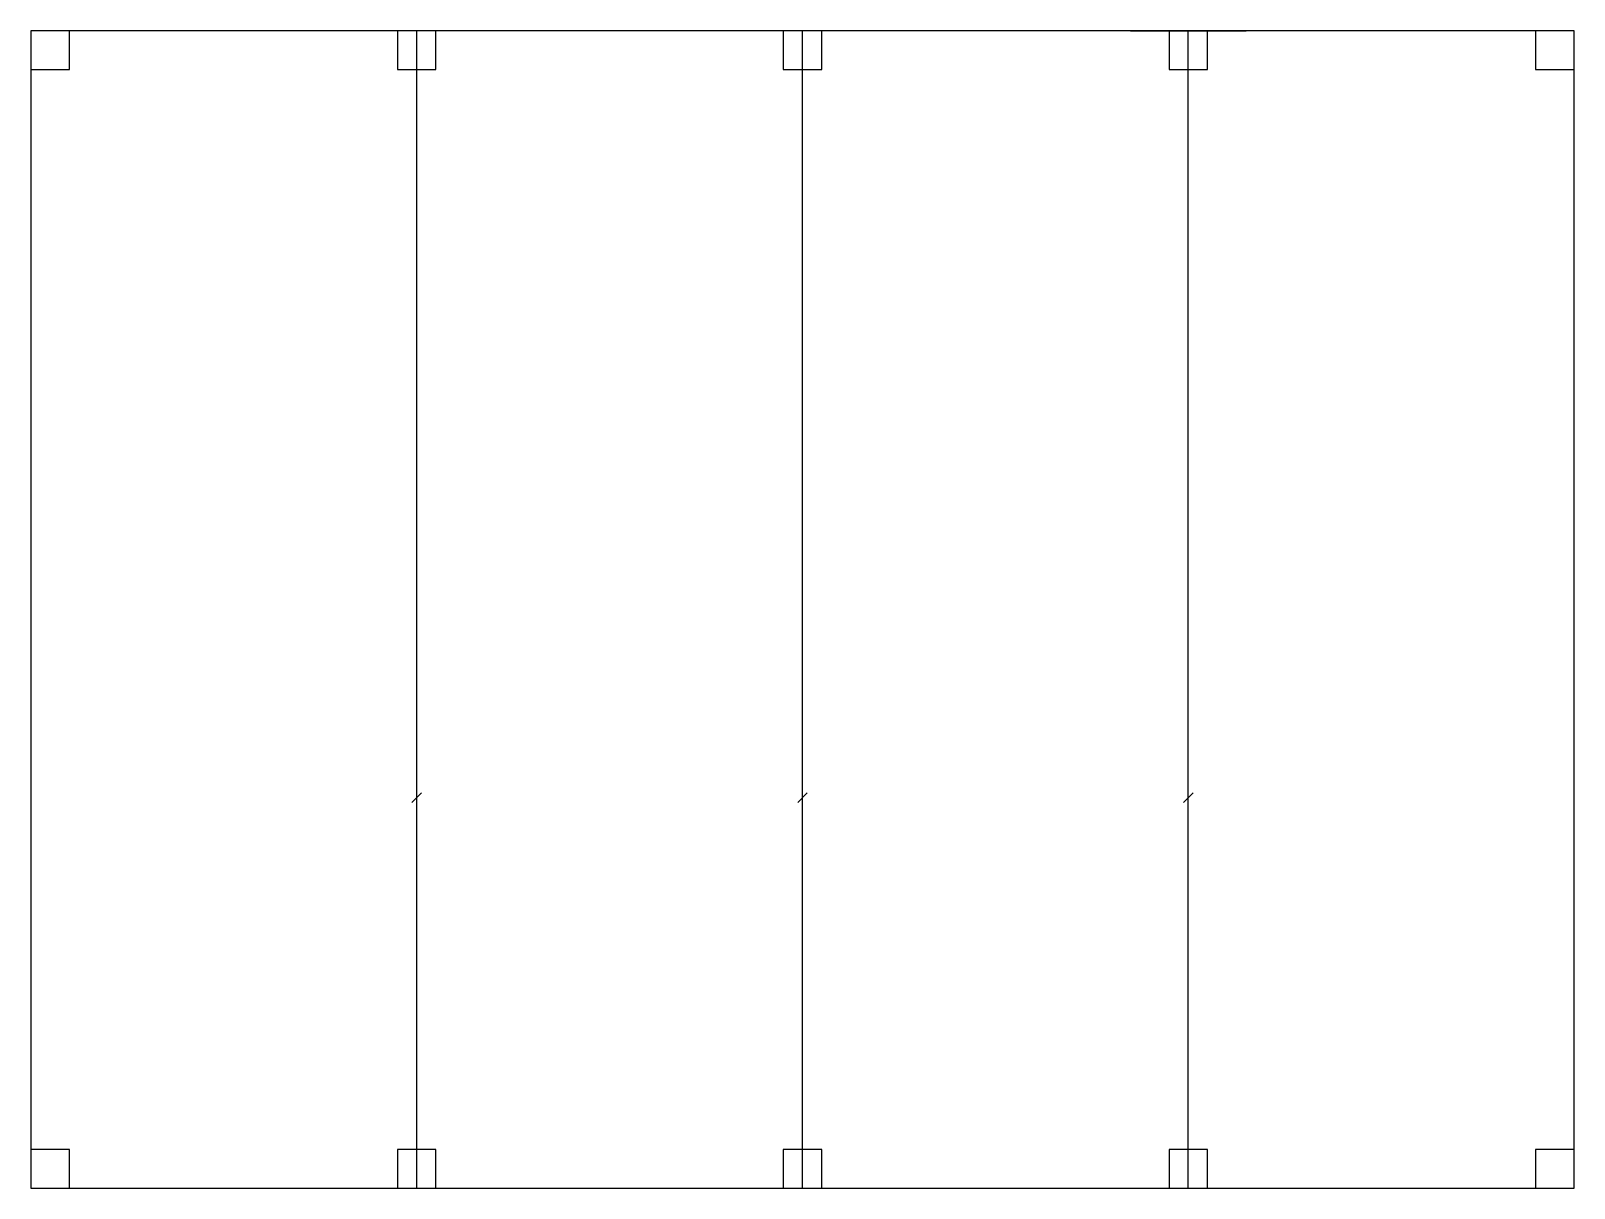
# Model space of a CAD drawing. Header units: metres. Extents: x 5000000 to 5016000, y 2000000 to 2012000.
import ezdxf

# ---------------------------------------------------------------- set-up
doc = ezdxf.new("R2010")
doc.units = ezdxf.units.M
for name, color, linetype in [('A-DOOR', 3, 'Continuous'), ('A-GLAZ', 4, 'Continuous'), ('A-WALL', 1, 'Continuous'), ('S-COL', 2, 'Continuous')]:
    doc.layers.add(name, color=color, linetype=linetype)

msp = doc.modelspace()

# ---------------------------------------------------------------- linework, layer by layer
at = {"layer": 'A-DOOR'}
for p, q in [((5003950, 2004000), (5004050, 2004100)), ((5007950, 2004000), (5008050, 2004100)), ((5011950, 2004000), (5012050, 2004100))]:
    msp.add_line(p, q, dxfattribs=at)
at = {"layer": 'A-GLAZ'}
for p, q in [((5011400, 2012000), (5012600, 2012000)), ((5003400, 2000000), (5004600, 2000000))]:
    msp.add_line(p, q, dxfattribs=at)
at = {"layer": 'A-WALL'}
for p, q in [((5016000, 2012000), (5000000, 2012000)), ((5000000, 2012000), (5000000, 2000000)), ((5004000, 2000000), (5004000, 2012000)), ((5008000, 2000000), (5008000, 2012000)), ((5012000, 2000000), (5012000, 2012000)), ((5016000, 2000000), (5016000, 2012000)), ((5000000, 2000000), (5016000, 2000000))]:
    msp.add_line(p, q, dxfattribs=at)
at = {"layer": 'S-COL'}
for points in [[(5000000, 2011600), (5000400, 2011600), (5000400, 2012000), (5000000, 2012000), (5000000, 2011600)], [(5003800, 2011600), (5004200, 2011600), (5004200, 2012000), (5003800, 2012000), (5003800, 2011600)], [(5007800, 2011600), (5008200, 2011600), (5008200, 2012000), (5007800, 2012000), (5007800, 2011600)], [(5011800, 2011600), (5012200, 2011600), (5012200, 2012000), (5011800, 2012000), (5011800, 2011600)], [(5015600, 2011600), (5016000, 2011600), (5016000, 2012000), (5015600, 2012000), (5015600, 2011600)], [(5000000, 2000000), (5000400, 2000000), (5000400, 2000400), (5000000, 2000400), (5000000, 2000000)], [(5003800, 2000000), (5004200, 2000000), (5004200, 2000400), (5003800, 2000400), (5003800, 2000000)], [(5007800, 2000000), (5008200, 2000000), (5008200, 2000400), (5007800, 2000400), (5007800, 2000000)], [(5011800, 2000000), (5012200, 2000000), (5012200, 2000400), (5011800, 2000400), (5011800, 2000000)], [(5015600, 2000000), (5016000, 2000000), (5016000, 2000400), (5015600, 2000400), (5015600, 2000000)]]:
    msp.add_lwpolyline(points, close=True, dxfattribs=at)

doc.saveas('drawing.dxf')
